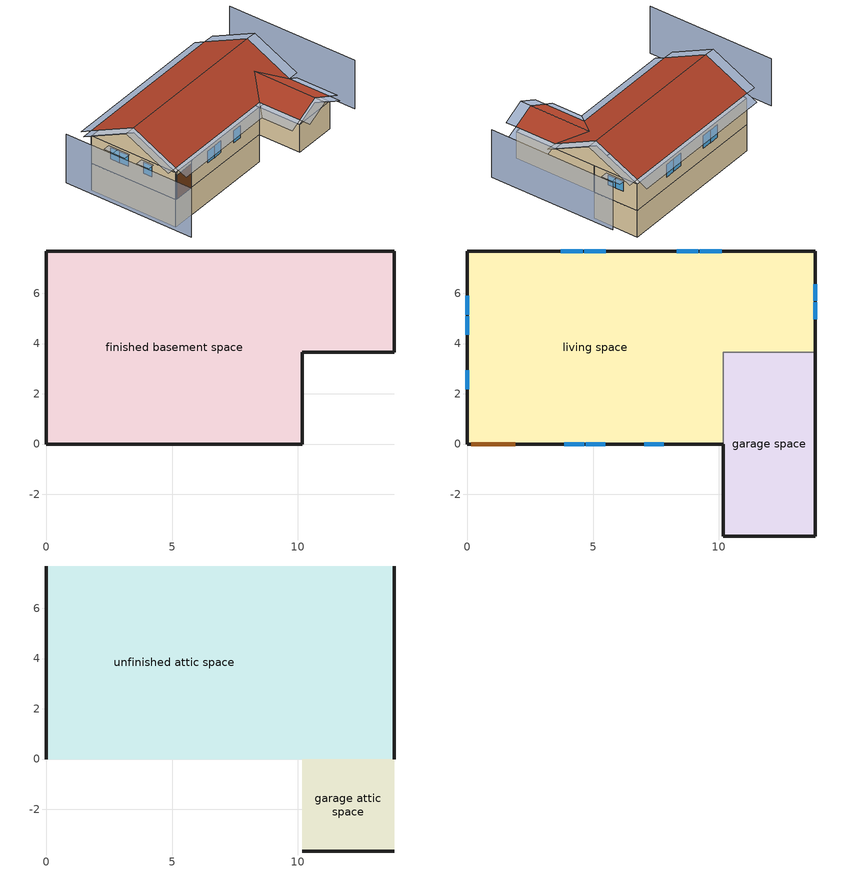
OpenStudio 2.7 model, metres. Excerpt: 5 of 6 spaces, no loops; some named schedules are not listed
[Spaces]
finished basement space
 floor foundation (FloorFndGrndFinB): 0,0 0,7.68 13.83,7.68 13.83,3.66 10.17,3.66 10.17,0 z-2.44
 wall foundation (WallFndGrndFinB): 0,7.68 0,0 10.17,0 10.17,3.66 13.83,3.66 13.83,7.68 0,7.68 z-2.44:0
garage space
 floor foundation (FloorFndGrndUnfinSlab): 10.17,-3.66 10.17,3.66 13.83,3.66 13.83,-3.66 z0
 wall outside (WallExtUninsUnfin): 10.17,0 10.17,-3.66 13.83,-3.66 13.83,3.66 z0:2.44
 wall to living space (WallIntFinInsUnfin Reversed): 13.83,3.66 10.17,3.66 10.17,0 z0:2.44
living space
 floor to finished basement space (FloorFinUninsFin): 0,0 0,7.68 13.83,7.68 13.83,3.66 10.17,3.66 10.17,0 z0
 wall outside (WallExtInsFin): 13.83,3.66 13.83,7.68 0,7.68 0,0 0.13,0 1.92,0 10.17,0 z0:2.44
 window (WindowConstruction): 3.86,0 4.64,0 / 4.7,0 5.48,0 / 7.03,0 7.81,0 z1.09:2.13; 10.12,7.68 9.25,7.68 / 9.19,7.68 8.32,7.68 / 5.51,7.68 4.64,7.68 / 4.58,7.68 3.71,7.68 z0.97:2.13; 0,5.9 0,5.15 / 0,5.09 0,4.34 / 0,2.94 0,2.19 z1.13:2.13; 13.83,4.98 13.83,5.64 / 13.83,5.7 13.83,6.37 z1.25:2.13
 door (Door): 0.15,0 1.89,0 z0:2.13
unfinished attic space
 floor to garage space (FloorUnfinUninsUnfin): 13.83,3.66 13.83,0 10.17,0 10.17,3.66 z2.44
 floor to living space (FloorFinInsUnfinAttic): 13.83,7.68 13.83,3.66 10.17,3.66 10.17,0 0,0 0,7.68 z2.44
 wall outside (WallExtUninsUnfin): 0,3.84,4.36 0,7.68,2.44 0,0,2.44; 13.83,3.84,4.36 13.83,0,2.44 13.83,7.68,2.44
 roof outside (RoofUnfinInsExt): 0,3.84,4.82 13.83,3.84,4.82 13.83,7.68,2.9 0,7.68,2.9; 0,3.84,4.82 0,0,2.9 10.17,0,2.9 12,1.83,3.81 13.83,0,2.9 13.83,3.84,4.82
garage attic space
 floor to garage space (FloorUnfinUninsUnfin): 10.17,-3.66 10.17,0 13.83,0 13.83,-3.66 z2.44
 wall outside (WallExtUninsUnfin): 10.17,-3.66,2.44 13.83,-3.66,2.44 12,-3.66,3.35
 roof outside (RoofUnfinInsExt): 10.17,0,2.9 10.17,-3.66,2.9 12,-3.66,3.81 12,1.83,3.81; 13.83,0,2.9 12,1.83,3.81 12,-3.66,3.81 13.83,-3.66,2.9
shading: -3.05,7.68 -3.05,-3.66 / 16.88,-3.66 16.88,7.68 z0:4.36; -0.91,3.84,4.82 -0.91,0,2.9 0,0,2.9 0,3.84,4.82; 0,-0.91,2.44 10.17,-0.91,2.44 10.17,0,2.9 0,0,2.9; 14.75,0,2.9 14.75,3.84,4.82 13.83,3.84,4.82 13.83,0,2.9; -0.91,7.68,2.9 -0.91,3.84,4.82 0,3.84,4.82 0,7.68,2.9; 14.75,3.84,4.82 14.75,7.68,2.9 13.83,7.68,2.9 13.83,3.84,4.82; 13.83,8.6,2.44 0,8.6,2.44 0,7.68,2.9 13.83,7.68,2.9; 14.75,-3.66,2.44 14.75,0,2.44 13.83,0,2.9 13.83,-3.66,2.9; 12,-4.57,3.81 13.83,-4.57,2.9 13.83,-3.66,2.9 12,-3.66,3.81; 9.26,0,2.44 9.26,-3.66,2.44 10.17,-3.66,2.9 10.17,0,2.9; 10.17,-4.57,2.9 12,-4.57,3.81 12,-3.66,3.81 10.17,-3.66,2.9; 0,4.19 0,5.24 -0.61,5.24 -0.61,4.19 z2.29; 4.79,0 3.7,0 3.7,-0.61 4.79,-0.61 z2.29; 5.64,0 4.55,0 4.55,-0.61 5.64,-0.61 z2.29; 4.49,7.68 5.66,7.68 5.66,8.29 4.49,8.29 z2.29; 0,5 0,6.06 -0.61,6.06 -0.61,5 z2.29; 7.97,0 6.88,0 6.88,-0.61 7.97,-0.61 z2.29; 9.1,7.68 10.27,7.68 10.27,8.29 9.1,8.29 z2.29; 3.56,7.68 4.73,7.68 4.73,8.29 3.56,8.29 z2.29; 8.17,7.68 9.34,7.68 9.34,8.29 8.17,8.29 z2.29; 0,2.03 0,3.09 -0.61,3.09 -0.61,2.03 z2.29; 13.83,5.79 13.83,4.82 14.44,4.82 14.44,5.79 z2.29; 13.83,6.52 13.83,5.55 14.44,5.55 14.44,6.52 z2.29
[Site]
Denver Intl Ap_CO_USA: Latitude {deg}=39.83; Longitude {deg}=-104.65; Time Zone {hr}=-7; Elevation {m}=1650; Terrain=Suburbs
[ClimateZones]
Climate Zone Institution Name 2=Building America; Climate Zone Document Year 2=0; Climate Zone Value 2=Cold
[Site:WaterMainsTemperature]
Calculation Method=Correlation; Annual Average Outdoor Air Temperature {C}=10.8753; Maximum Difference In Monthly Average Outdoor Air Temperatures {deltaC}=23.1524
[Site:GroundTemperature:Deep]
10.8753, 10.8753, 10.8753, 10.8753, 10.8753, 10.8753, 10.8753, 10.8753, 10.8753, 10.8753, 10.8753, 10.8753
[Building]
Building 1: North Axis {deg}=202.5; Standards Number of Stories=2; Standards Number of Above Ground Stories=1; Standards Building Type=singlefamilydetached; Standards Number of Living Units=1
[Material] Roughness=Rough
Name | Thickness {m} | Conductivity {W/m-K} | Density {kg/m3} | Specific Heat {J/kg-K} | Thermal Absorptance | Solar Absorptance | Visible Absorptance
FloorUAAdditionalCeilingIns | 0.12827 | 0.0411113 | 16.02 | 1046.75
FloorUATrussandIns | 0.0889 | 0.0436674 | 50.7834 | 1165.1
Drywall 0.5 in. | 0.0127 | 0.160291 | 801 | 837.4 | 0.9 | 0.5 | 0.1
Asphalt Shingles, Medium | 0.009525 | 0.162714 | 1121.4 | 1465.45 | 0.91 | 0.85 | 0.85
RoofSheathing | 0.01905 | 0.115458 | 512.64 | 1214.23
RoofUARoofIns | 0.18415 | 8.02397 | 37.0049 | 1207.88
FoundationIntVertIns | 0.00233153 | 0.029427 | 32.04 | 1214.23
FoundationExtVertIns | 0.051816 | 0.029427 | 32.04 | 1214.23
Concrete 8.0 in.; FootingMaterial | 0.2032 | 1.31141 | 2242.8 | 837.4 | 0.9
Concrete 4.0 in. | 0.1016 | 1.31141 | 2242.8 | 837.4 | 0.9
FloorFinStudAndAirFloor | 0.1397 | 0.557395 | 67.691 | 1210.98
Wood Floor | 0.015875 | 0.115458 | 544.68 | 1214.23
Floor Covering | 0.0127 | 0.0433444 | 54.468 | 1339.84 | 0.9 | 0.9
FloorFinStudAndAirFloor 1 | 0.1397 | 0.606274 | 67.691 | 1210.98
Vinyl, Light | 0.009525 | 0.089435 | 177.822 | 1046.75 | 0.9 | 0.3 | 0.3
WallSheathing | 0.0127 | 0.115458 | 512.64 | 1214.23
WallSplineLayerOuter | 0.0127 | 0.0451653 | 147.0636 | 1214.23
WallIns | 0.066675 | 0.0387697 | 107.0136 | 1214.23
WallIntSheathing | 0.011176 | 0.115458 | 512.64 | 1214.23
WallSplineLayerOuter 1 | 0.0127 | 0.0456522 | 147.0636 | 1214.23
WallIns 1 | 0.066675 | 0.0391876 | 107.0136 | 1214.23
WallStudAndCavity | 0.0889 | 0.393744 | 83.0341 | 1211.67
WallStudAndCavity 1 | 0.0889 | 0.397942 | 83.0341 | 1211.67
residential furniture material garage space | 0.1524 | 0.115458 | 640.8 | 1214.23 | 0.9 | 0.6 | 0.1
DoorMaterial | 0.04445 | 0.0612267 | 512.64 | 1214.23
[Construction]
FloorFinInsUnfinAttic: FloorUAAdditionalCeilingIns, FloorUATrussandIns, Drywall 0.5 in.
RoofUnfinInsExt: Asphalt Shingles, Medium, RoofSheathing, RoofUARoofIns
WallFndGrndFinB: Concrete 8.0 in.
FloorFndGrndFinB; FloorFndGrndUnfinSlab: Concrete 4.0 in.
FootingConstruction: FootingMaterial
FloorFinUninsFin: Drywall 0.5 in., FloorFinStudAndAirFloor, RoofSheathing, Wood Floor, Floor Covering
FloorUnfinUninsUnfin: FloorFinStudAndAirFloor 1, RoofSheathing
WallExtInsFin: Vinyl, Light, WallSheathing, WallSplineLayerOuter, WallIns, WallSplineLayerOuter, WallIntSheathing, Drywall 0.5 in.
WallIntFinInsUnfin Reversed: WallIntSheathing, WallSplineLayerOuter 1, WallIns 1, WallSplineLayerOuter 1, WallSheathing
WallExtUninsUnfin: Vinyl, Light, WallSheathing, WallStudAndCavity
WallIntFinUninsFin: WallStudAndCavity 1, Drywall 0.5 in.
residential furniture construction garage space; residential furniture construction living space; residential furniture construction finished basement space: residential furniture material garage space
WindowConstruction: WindowMaterial
Door: DoorMaterial
[WindowMaterial:Shade]
CoolingShade: Solar Transmittance=0.999; Solar Reflectance=0.00099; Visible Transmittance=0.999; Visible Reflectance=0.00099; Thermal Hemispherical Emissivity=1e-005; Thermal Transmittance=0.999; Thickness {m}=0.0001; Conductivity {W/m-K}=10000; Shade to Glass Distance {m}=0.001; Top Opening Multiplier=0; Bottom Opening Multiplier=0; Left-Side Opening Multiplier=0; Right-Side Opening Multiplier=0; Airflow Permeability=0
[WindowMaterial:SimpleGlazingSystem]
WindowMaterial: U-Factor {W/m2-K}=2.10086; Solar Heat Gain Coefficient=0.21
[ThermalZone] Use Ideal Air Loads=No
living zone: Thermostat=living zone temperature setpoint
garage zone; unfinished attic zone: 
finished basement zone: Thermostat=finished basement zone temperature setpoint
res ds_1 ret air zone: Volume {m3}=0
[Sizing:Zone] Zone Cooling Design Supply Air Temperature Input Method=SupplyAirTemperature; Zone Cooling Design Supply Air Temperature {C}=14; Zone Cooling Design Supply Air Temperature Difference {deltaC}=11.11; Zone Heating Design Supply Air Temperature Input Method=SupplyAirTemperature; Zone Heating Design Supply Air Temperature {C}=40; Zone Heating Design Supply Air Temperature Difference {deltaC}=11.11; Zone Cooling Design Supply Air Humidity Ratio {kg-H2O/kg-air}=0.0085; Zone Heating Design Supply Air Humidity Ratio {kg-H2O/kg-air}=0.008; Cooling Design Air Flow Method=DesignDay; Heating Design Air Flow Method=DesignDay; Account for Dedicated Outdoor Air System=No; Dedicated Outdoor Air System Control Strategy=NeutralSupplyAir; Dedicated Outdoor Air Low Setpoint Temperature for Design {C}=autosize; Dedicated Outdoor Air High Setpoint Temperature for Design {C}=autosize
garage zone; unfinished attic zone; res ds_1 ret air zone
[Space]
Name | Space Type | Thermal Zone | Building Unit
garage space | Space Type 1 | garage zone
living space | Space Type 2 | living zone | unit 1
unfinished attic space; garage attic space | Space Type 3 | unfinished attic zone
finished basement space | Space Type 4 | finished basement zone | unit 1
res ds_1 ret air space |  | res ds_1 ret air zone
[SpaceType]
Name | Standards Space Type
Space Type 1 | garage
Space Type 2 | living
Space Type 3 | unfinished attic
Space Type 4 | finished basement
[BuildingUnit]
unit 1: Building Unit Type=Residential
[People:Definition] Number of People Calculation Method=People; Number of People {people}=1.32; Fraction Radiant=0.319734; Sensible Heat Fraction=0.573; Carbon Dioxide Generation Rate {m3/s-W}=0; Enable ASHRAE 55 Comfort Warnings=No; Mean Radiant Temperature Calculation Type=ZoneAveraged
residential occupants|living space; residential occupants|finished basement space
[People] Number of People Schedule=residential occupants schedule; Activity Level Schedule=Schedule Ruleset 1; Multiplier=1
Name | People Definition | Space or SpaceType
residential occupants|living space | residential occupants|living space | living space
residential occupants|finished basement space | residential occupants|finished basement space | finished basement space
[Foundation:Kiva] Wall Height Above Grade {m}=0.2032; Wall Depth Below Slab {m}=0.2032
Name | Interior Vertical Insulation Material | Interior Vertical Insulation Depth {m} | Exterior Vertical Insulation Material | Exterior Vertical Insulation Depth {m} | Footing Wall Construction
Foundation Kiva 1 | FoundationIntVertIns | 2.4384 | FoundationExtVertIns | 2.4384
Foundation Kiva 2 |  |  |  |  | FootingConstruction
[Foundation:Kiva:Settings]
Soil Conductivity {W/m-K}=1.731; Soil Density {kg/m3}=1842.3; Soil Specific Heat {J/kg-K}=418.7; Ground Solar Absorptivity=0.9; Ground Thermal Absorptivity=0.9; Ground Surface Roughness {m}=0.03; Far-Field Width {m}=40; Deep-Ground Boundary Condition=ZeroFlux; Deep-Ground Depth {m}=40; Minimum Cell Dimension {m}=0.02; Maximum Cell Growth Coefficient=1.5; Simulation Timestep=Hourly
[SurfaceProperty:ExposedFoundationPerimeter] Exposed Perimeter Calculation Method=TotalExposedPerimeter
Name | Total Exposed Perimeter {m}
Surface 20 | 35.7156
Surface 1 | 14.6304
[InternalMass:Definition] Design Level Calculation Method=SurfaceArea
Name | Construction | Surface Area {m2}
living space Partition; finished basement space Partition | WallIntFinUninsFin | 92.903
residential furniture mass garage space | residential furniture construction garage space | 2.67561
residential furniture mass living space | residential furniture construction living space | 37.1612
residential furniture mass finished basement space | residential furniture construction finished basement space | 37.1612
[InternalMass] Multiplier=1
Name | Internal Mass Definition | Space or SpaceType
living space Partition | living space Partition | living space
finished basement space Partition | finished basement space Partition | finished basement space
residential furniture mass garage space | residential furniture mass garage space | garage space
residential furniture mass living space | residential furniture mass living space | living space
residential furniture mass finished basement space | residential furniture mass finished basement space | finished basement space
[ShadingControl]
WindowShadingControl: Shading Type=InteriorShade; Shading Device Material=CoolingShade; Shading Control Type=OnIfScheduleAllows; Schedule=Window shading schedule; Shading Control Is Scheduled=Yes
[AvailabilityManager:DifferentialThermostat]
res solar hot water useful energy: Temperature Difference On Limit {deltaC}=0; Temperature Difference Off Limit {deltaC}=0
[ThermostatSetpoint:DualSetpoint] Heating Setpoint Temperature Schedule=residential heating setpoint; Cooling Setpoint Temperature Schedule=residential cooling setpoint
living zone temperature setpoint; finished basement zone temperature setpoint
[ElectricEquipment:Definition] Design Level Calculation Method=EquipmentLevel
Name | Design Level {W} | Fraction Latent | Fraction Radiant | Fraction Lost
residential refrigerator | 65.0889 | 0 | 0 | 0
residential range electric | 35.9069 | 0.3 | 0.24 | 0.3
residential misc plug loads|living space; residential misc plug loads|finished basement space | 201.481 | 0.021 | 0.558 | 0.049
res infil_1 house fan; res infil_1 range fan; res infil_1 bath fan | 0 | 0 | 0 | 1
[ElectricEquipment]
Name | Electric Equipment Definition | Space or SpaceType | Schedule
residential refrigerator | residential refrigerator | living space | residential refrigerator schedule
residential range electric | residential range electric | living space | residential range gas|false schedule
residential misc plug loads|living space | residential misc plug loads|living space | living space | residential misc plug loads schedule
residential misc plug loads|finished basement space | residential misc plug loads|finished basement space | finished basement space | residential misc plug loads schedule
res infil_1 house fan | res infil_1 house fan | living space | Always On Discrete
res infil_1 range fan | res infil_1 range fan | living space | Always On Discrete
res infil_1 bath fan | res infil_1 bath fan | living space | Always On Discrete
[OtherEquipment:Definition]
residential range gas: Design Level Calculation Method=EquipmentLevel; Design Level {W}=375.952; Fraction Latent=0.2; Fraction Radiant=0.18; Fraction Lost=0.5
[OtherEquipment]
residential range gas: Other Equipment Definition=residential range gas; Space or SpaceType=living space; Schedule=residential range gas|false schedule; Fuel Type=NaturalGas
[Lights:Definition] Design Level Calculation Method=LightingLevel; Fraction Radiant=0.6; Fraction Visible=0.2; Return Air Fraction=0
Name | Lighting Level {W}
residential lighting living space; residential lighting finished basement space | 213.581
residential lighting garage space | 9.35059
[Lights] Schedule=residential lighting schedule; Fraction Replaceable=1
Name | Lights Definition | Space or SpaceType
residential lighting living space | residential lighting living space | living space
residential lighting finished basement space | residential lighting finished basement space | finished basement space
residential lighting garage space | residential lighting garage space | garage space
[Exterior:Lights:Definition]
residential lighting exterior: Design Level {W}=87.3605
[Exterior:Lights]
residential lighting exterior: Exterior Lights Definition=residential lighting exterior; Schedule=residential lighting schedule
[SpaceInfiltration:EffectiveLeakageArea] Schedule=Always On Discrete
Name | Space or SpaceType | Effective Air Leakage Area {cm2} | Stack Coefficient | Wind Coefficient
res infil|garage space | garage space | 90.5149 | 0.000129067 | 4.38083e-05
res infil|unfinished attic space | unfinished attic space | 3984.65 | 0.000165275 | 2.41354e-05
res infil|garage attic space | garage attic space | 3984.65 | 0.000165275 | 2.41354e-05
[EnergyManagementSystem:Sensor]
Name | Output Variable or Output Meter | Output Variable or Output Meter Index Key
res_nv_pb_s | Site Outdoor Air Barometric Pressure
res_af_vw_s | Site Wind Speed
res_nv_wt_s | Site Outdoor Air Humidity Ratio
res_nv_1_nva_s | Schedule Value | res nv_1 avail schedule
res_nv_1_sp_s | Schedule Value | res nv_1 temp schedule
res_infil_1_range_sch_s | Schedule Value | res mv_1 range exhaust schedule
res_infil_1_bath_sch_s | Schedule Value | res mv_1 bath exhaust schedule
res_infil_1_wh_sch_s | Schedule Value | Always On Discrete
[SpaceInfiltration:DesignFlowRate] Space or SpaceType=living space; Schedule=Always On Discrete; Design Flow Rate Calculation Method=Flow/Space; Design Flow Rate {m3/s}=0
res nv_1 flow; res infil_1 flow
[EnergyManagementSystem:Actuator]
Name | Actuated Component | Actuated Component Type | Actuated Component Control Type
res_nv_1_flow_act | res nv_1 flow | Zone Infiltration | Air Exchange Flow Rate
res_infil_1_house_fan_act | res infil_1 house fan | ElectricEquipment | Electric Power Level
res_infil_1_range_fan_act | res infil_1 range fan | ElectricEquipment | Electric Power Level
res_infil_1_bath_fan_act | res infil_1 bath fan | ElectricEquipment | Electric Power Level
res_infil_1_flow_act | res infil_1 flow | Zone Infiltration | Air Exchange Flow Rate
[EnergyManagementSystem:Program]
res_nv_1_program: Set Tdiff = res_af_1_tin_s-res_af_1_tt_s; Set dT = (@Abs Tdiff); Set pt = (@RhFnTdbWPb res_af_1_tt_s res_nv_wt_s res_nv_pb_s); Set NVA = 3930.76561894471; Set Cs = 8.963020389461627e-05; Set Cw = 6.158219665777789e-05; Set MNV = 1.2585265151999987; Set MHR = 0.0115; Set MRH = 0.7; Set temp1 = (res_nv_1_nva_s*NVA); Set SGNV = temp1*((((Cs*dT)+(Cw*(res_af_vw_s^2)))^0.5)/1000); If (res_nv_wt_s<MHR) && (pt<MRH) && (res_af_1_tin_s>res_nv_1_sp_s); Set temp2 = (res_af_1_tin_s-res_nv_1_sp_s); Set NVadj1 = temp2/(res_af_1_tin_s-res_af_1_tt_s); Set NVadj2 = (@Min NVadj1 1); Set NVadj3 = (@Max NVadj2 0); Set NVadj = SGNV*NVadj3; Set res_nv_1_flow_act = (@Min NVadj MNV); Else; Set res_nv_1_flow_act = 0; EndIf
res_ds_1_program: Set res_ds_1_lk_sup_fan_equiv = 0; Set res_ds_1_lk_ret_fan_equiv = 0
res_infil_1_program: Set p_m = 0.14; Set p_s = 0.22; Set s_m = 270; Set s_s = 370; Set z_m = 9.99744; Set z_s = 2.4384; Set f_t = (((s_m/z_m)^p_m)*((z_s/s_s)^p_s)); Set Tdiff = res_af_1_tin_s-res_af_1_tt_s; Set dT = @Abs Tdiff; Set c = 0.0348; Set Cs = 0.0471; Set Cw = 0.1406; Set n = 0.67; Set sft = (f_t*0.5); Set temp1 = ((c*Cw)*((sft*res_af_vw_s)^(2*n)))^2; Set Qn = (((c*Cs*(dT^n))^2)+temp1)^0.5; Set Tdiff = res_af_1_tin_s-res_af_1_tt_s; Set dT = @Abs Tdiff; Set QWHV = res_infil_1_wh_sch_s*0.0236; Set Qrange = res_infil_1_range_sch_s*0.0472; Set Qdryer = 0.0; Set Qbath = res_infil_1_bath_sch_s*0.0472; Set QhpwhOut = 0; Set QhpwhIn = 0; Set QductsOut = res_ds_1_lk_ret_fan_equiv; Set QductsIn = res_ds_1_lk_sup_fan_equiv; Set Qout = QWHV+Qrange+Qbath+Qdryer+QhpwhOut+QductsOut; Set Qin = QhpwhIn+QductsIn; Set Qu = (@Abs (Qout-Qin)); Set Qb = (@Min Qout Qin); Set faneff_wh = 0.9438948864000002; Set res_infil_1_house_fan_act = (QWHV*300)/faneff_wh; Set faneff_sp = 0.4719474432000001; Set res_infil_1_range_fan_act = (Qrange*300)/faneff_sp; Set res_infil_1_bath_fan_act = (Qbath*300)/faneff_sp; Set Q_acctd_for_elsewhere = QhpwhOut+QhpwhIn+QductsOut+QductsIn; Set res_infil_1_flow_act = (((Qu^2)+(Qn^2))^0.5)-Q_acctd_for_elsewhere; Set res_infil_1_flow_act = (@Max res_infil_1_flow_act 0)
[EnergyManagementSystem:ProgramCallingManager]
res af_1 program calling manager: BeginTimestepBeforePredictor; res_infil_1_program; res_nv_1_program
res ds_1 program calling manager: EndOfSystemTimestepAfterHVACReporting; res_ds_1_program
[Schedule:Ruleset]
Name | Default Day Schedule
residential occupants schedule | Schedule Day 1
Schedule Ruleset 1 | Schedule Day 2
Window shading schedule | Schedule Day 3
residential heating setpoint | Schedule Day 5
residential cooling setpoint | Schedule Day 6
residential refrigerator schedule | Schedule Day 8
residential range gas|false schedule | Schedule Day 9
residential lighting schedule | Schedule Day 10
residential misc plug loads schedule | Schedule Day 11
res nv_1 temp schedule | Schedule Day 12
res nv_1 avail schedule | Schedule Day 13
res mv_1 range exhaust schedule | Schedule Day 14
res mv_1 bath exhaust schedule | Schedule Day 15
[Schedule:Day]
Schedule Day 1; Schedule Day 3; Window shading schedule allday1; Window shading schedule allday2; Window shading schedule allday3; Window shading schedule allday4; Window shading schedule allday11; Window shading schedule allday12; Schedule Day 5; Schedule Day 6; Schedule Day 8; Schedule Day 9; Schedule Day 10; Schedule Day 11; Schedule Day 12; Schedule Day 13; Schedule Day 14: 24, 0, 0
residential occupants schedule allday1; residential occupants schedule allday2; residential occupants schedule allday3; residential occupants schedule allday4; residential occupants schedule allday5; residential occupants schedule allday6; residential occupants schedule allday7; residential occupants schedule allday8; residential occupants schedule allday9; residential occupants schedule allday10; residential occupants schedule allday11; residential occupants schedule allday12: 7, 0, 1, 8, 0, 0.88, 9, 0, 0.41, 16, 0, 0.24, 17, 0, 0.29, 18, 0, 0.55, 21, 0, 0.9, 24, 0, 1
Schedule Day 2: 24, 0, 112.539
Window shading schedule allday5; Window shading schedule allday6; Window shading schedule allday7; Window shading schedule allday8; Window shading schedule allday9; Window shading schedule allday10: 24, 0, 1
residential heating setpoint allday1; residential heating setpoint allday2; residential heating setpoint allday3; residential heating setpoint allday4; residential heating setpoint allday5; residential heating setpoint allday6; residential heating setpoint allday7; residential heating setpoint allday8; residential heating setpoint allday9; residential heating setpoint allday10; residential heating setpoint allday11; residential heating setpoint allday12: 24, 0, 21.6667
residential cooling setpoint allday1; residential cooling setpoint allday2; residential cooling setpoint allday3; residential cooling setpoint allday4; residential cooling setpoint allday5; residential cooling setpoint allday6; residential cooling setpoint allday7; residential cooling setpoint allday8; residential cooling setpoint allday9; residential cooling setpoint allday10; residential cooling setpoint allday11; residential cooling setpoint allday12: 24, 0, 24.4444
residential refrigerator schedule allday1; residential refrigerator schedule allday12: 1, 0, 0.610949, 2, 0, 0.595675, 3, 0, 0.580401, 4, 0, 0.565128, 6, 0, 0.549854, 7, 0, 0.580401, 8, 0, 0.610949, 10, 0, 0.626223, 12, 0, 0.610949, 15, 0, 0.641496, 16, 0, 0.626223, 17, 0, 0.672044, 18, 0, 0.733139, 19, 0, 0.763686, 20, 0, 0.733139, 21, 0, 0.717865, 22, 0, 0.702591, 23, 0, 0.672044, 24, 0, 0.626223
residential refrigerator schedule allday2: 1, 0, 0.609489, 2, 0, 0.594252, 3, 0, 0.579015, 4, 0, 0.563777, 6, 0, 0.54854, 7, 0, 0.579015, 8, 0, 0.609489, 10, 0, 0.624726, 12, 0, 0.609489, 15, 0, 0.639964, 16, 0, 0.624726, 17, 0, 0.670438, 18, 0, 0.731387, 19, 0, 0.761861, 20, 0, 0.731387, 21, 0, 0.71615, 22, 0, 0.700912, 23, 0, 0.670438, 24, 0, 0.624726
residential refrigerator schedule allday3; residential refrigerator schedule allday4; residential refrigerator schedule allday5: 1, 0, 0.791241, 2, 0, 0.77146, 3, 0, 0.751679, 4, 0, 0.731898, 6, 0, 0.712117, 7, 0, 0.751679, 8, 0, 0.791241, 10, 0, 0.811022, 12, 0, 0.791241, 15, 0, 0.830803, 16, 0, 0.811022, 17, 0, 0.870365, 18, 0, 0.949489, 19, 0, 0.989051, 20, 0, 0.949489, 21, 0, 0.929708, 22, 0, 0.909927, 23, 0, 0.870365, 24, 0, 0.811022
residential refrigerator schedule allday6; residential refrigerator schedule allday7; residential refrigerator schedule allday8; residential refrigerator schedule allday9: 1, 0, 0.8, 2, 0, 0.78, 3, 0, 0.76, 4, 0, 0.74, 6, 0, 0.72, 7, 0, 0.76, 8, 0, 0.8, 10, 0, 0.82, 12, 0, 0.8, 15, 0, 0.84, 16, 0, 0.82, 17, 0, 0.88, 18, 0, 0.96, 19, 0, 1, 20, 0, 0.96, 21, 0, 0.94, 22, 0, 0.92, 23, 0, 0.88, 24, 0, 0.82
residential refrigerator schedule allday10: 1, 0, 0.679562, 2, 0, 0.662573, 3, 0, 0.645584, 4, 0, 0.628595, 6, 0, 0.611606, 7, 0, 0.645584, 8, 0, 0.679562, 10, 0, 0.696551, 12, 0, 0.679562, 15, 0, 0.71354, 16, 0, 0.696551, 17, 0, 0.747518, 18, 0, 0.815474, 19, 0, 0.849453, 20, 0, 0.815474, 21, 0, 0.798485, 22, 0, 0.781496, 23, 0, 0.747518, 24, 0, 0.696551
residential refrigerator schedule allday11: 1, 0, 0.675182, 2, 0, 0.658303, 3, 0, 0.641423, 4, 0, 0.624544, 6, 0, 0.607664, 7, 0, 0.641423, 8, 0, 0.675182, 10, 0, 0.692062, 12, 0, 0.675182, 15, 0, 0.708942, 16, 0, 0.692062, 17, 0, 0.742701, 18, 0, 0.810219, 19, 0, 0.843978, 20, 0, 0.810219, 21, 0, 0.793339, 22, 0, 0.77646, 23, 0, 0.742701, 24, 0, 0.692062
residential range gas|false schedule allday1; residential range gas|false schedule allday2; residential range gas|false schedule allday12: 2, 0, 0.0466667, 4, 0, 0.0266667, 5, 0, 0.0466667, 6, 0, 0.0733333, 7, 0, 0.166667, 8, 0, 0.28, 9, 0, 0.306667, 10, 0, 0.32, 11, 0, 0.28, 12, 0, 0.333333, 13, 0, 0.38, 14, 0, 0.306667, 15, 0, 0.38, 16, 0, 0.293333, 17, 0, 0.613333, 18, 0, 1, 19, 0, 0.78, 20, 0, 0.4, 21, 0, 0.233333, 22, 0, 0.166667, 23, 0, 0.106667, 24, 0, 0.0733333
residential range gas|false schedule allday3; residential range gas|false schedule allday5: 2, 0, 0.0421574, 4, 0, 0.0240899, 5, 0, 0.0421574, 6, 0, 0.0662473, 7, 0, 0.150562, 8, 0, 0.252944, 9, 0, 0.277034, 10, 0, 0.289079, 11, 0, 0.252944, 12, 0, 0.301124, 13, 0, 0.343282, 14, 0, 0.277034, 15, 0, 0.343282, 16, 0, 0.264989, 17, 0, 0.554069, 18, 0, 0.903373, 19, 0, 0.704631, 20, 0, 0.361349, 21, 0, 0.210787, 22, 0, 0.150562, 23, 0, 0.0963598, 24, 0, 0.0662473
residential range gas|false schedule allday4: 2, 0, 0.0419872, 4, 0, 0.0239927, 5, 0, 0.0419872, 6, 0, 0.0659799, 7, 0, 0.149954, 8, 0, 0.251923, 9, 0, 0.275916, 10, 0, 0.287912, 11, 0, 0.251923, 12, 0, 0.299909, 13, 0, 0.341896, 14, 0, 0.275916, 15, 0, 0.341896, 16, 0, 0.26392, 17, 0, 0.551832, 18, 0, 0.899727, 19, 0, 0.701787, 20, 0, 0.359891, 21, 0, 0.209936, 22, 0, 0.149954, 23, 0, 0.0959708, 24, 0, 0.0659799
residential range gas|false schedule allday6; residential range gas|false schedule allday9: 2, 0, 0.0378608, 4, 0, 0.0216348, 5, 0, 0.0378608, 6, 0, 0.0594956, 7, 0, 0.135217, 8, 0, 0.227165, 9, 0, 0.2488, 10, 0, 0.259617, 11, 0, 0.227165, 12, 0, 0.270435, 13, 0, 0.308295, 14, 0, 0.2488, 15, 0, 0.308295, 16, 0, 0.237982, 17, 0, 0.4976, 18, 0, 0.811304, 19, 0, 0.632817, 20, 0, 0.324521, 21, 0, 0.189304, 22, 0, 0.135217, 23, 0, 0.086539, 24, 0, 0.0594956
residential range gas|false schedule allday7; residential range gas|false schedule allday8: 2, 0, 0.0381161, 4, 0, 0.0217806, 5, 0, 0.0381161, 6, 0, 0.0598967, 7, 0, 0.136129, 8, 0, 0.228696, 9, 0, 0.250477, 10, 0, 0.261367, 11, 0, 0.228696, 12, 0, 0.272258, 13, 0, 0.310374, 14, 0, 0.250477, 15, 0, 0.310374, 16, 0, 0.239587, 17, 0, 0.500954, 18, 0, 0.816773, 19, 0, 0.637083, 20, 0, 0.326709, 21, 0, 0.19058, 22, 0, 0.136129, 23, 0, 0.0871225, 24, 0, 0.0598967
residential range gas|false schedule allday10; residential range gas|false schedule allday11: 2, 0, 0.0461562, 4, 0, 0.026375, 5, 0, 0.0461562, 6, 0, 0.0725311, 7, 0, 0.164844, 8, 0, 0.276937, 9, 0, 0.303312, 10, 0, 0.3165, 11, 0, 0.276937, 12, 0, 0.329687, 13, 0, 0.375843, 14, 0, 0.303312, 15, 0, 0.375843, 16, 0, 0.290125, 17, 0, 0.606624, 18, 0, 0.989061, 19, 0, 0.771468, 20, 0, 0.395624, 21, 0, 0.230781, 22, 0, 0.164844, 23, 0, 0.1055, 24, 0, 0.0725311
residential lighting schedule allday1: 1, 0, 0.123751, 2, 0, 0.0742506, 4, 0, 0.0495004, 5, 0, 0.0550333, 6, 0, 0.151005, 7, 0, 0.354518, 8, 0, 0.448634, 9, 0, 0.476771, 10, 0, 0.490088, 11, 0, 0.476763, 12, 0, 0.458301, 13, 0, 0.444976, 14, 0, 0.441055, 15, 0, 0.447927, 16, 0, 0.48986, 17, 0, 0.601585, 18, 0, 0.797807, 19, 0, 0.978646, 20, 0, 0.990805, 21, 0, 0.822578, 22, 0, 0.620621, 23, 0, 0.536431, 24, 0, 0.249225
residential lighting schedule allday2: 1, 0, 0.123751, 2, 0, 0.0742506, 4, 0, 0.0495004, 5, 0, 0.0547503, 6, 0, 0.149594, 7, 0, 0.351204, 8, 0, 0.44444, 9, 0, 0.470027, 10, 0, 0.480931, 11, 0, 0.467731, 12, 0, 0.449442, 13, 0, 0.436241, 14, 0, 0.432357, 15, 0, 0.435458, 16, 0, 0.457541, 17, 0, 0.526174, 18, 0, 0.674382, 19, 0, 0.867815, 20, 0, 0.979613, 21, 0, 0.912905, 22, 0, 0.727145, 23, 0, 0.638088, 24, 0, 0.249225
residential lighting schedule allday3: 1, 0, 0.123751, 2, 0, 0.0742506, 4, 0, 0.0495004, 5, 0, 0.0539769, 6, 0, 0.145737, 7, 0, 0.342151, 8, 0, 0.432984, 9, 0, 0.451822, 10, 0, 0.456356, 11, 0, 0.443495, 12, 0, 0.425678, 13, 0, 0.412817, 14, 0, 0.409033, 15, 0, 0.410444, 16, 0, 0.422423, 17, 0, 0.463778, 18, 0, 0.567207, 19, 0, 0.736351, 20, 0, 0.89541, 21, 0, 0.928337, 22, 0, 0.807462, 23, 0, 0.499769, 24, 0, 0.249225
residential lighting schedule allday4: 1, 0, 0.123751, 2, 0, 0.0742506, 4, 0, 0.0495004, 5, 0, 0.0529206, 6, 0, 0.14047, 7, 0, 0.329784, 8, 0, 0.417334, 9, 0, 0.427474, 10, 0, 0.423826, 11, 0, 0.411431, 12, 0, 0.394257, 13, 0, 0.381861, 14, 0, 0.378214, 15, 0, 0.377995, 16, 0, 0.379305, 17, 0, 0.386076, 18, 0, 0.412203, 19, 0, 0.483741, 20, 0, 0.618803, 21, 0, 0.782651, 22, 0, 0.880006, 23, 0, 0.59731, 24, 0, 0.249225
residential lighting schedule allday5: 1, 0, 0.123751, 2, 0, 0.0742506, 4, 0, 0.0495004, 5, 0, 0.0518642, 6, 0, 0.135202, 7, 0, 0.317417, 8, 0, 0.401684, 9, 0, 0.403727, 10, 0, 0.392499, 11, 0, 0.380568, 12, 0, 0.364039, 13, 0, 0.352108, 14, 0, 0.348597, 15, 0, 0.348344, 16, 0, 0.349185, 17, 0, 0.353494, 18, 0, 0.37052, 19, 0, 0.419884, 20, 0, 0.522801, 21, 0, 0.670504, 22, 0, 0.799058, 23, 0, 0.582332, 24, 0, 0.249225
residential lighting schedule allday6: 1, 0, 0.123751, 2, 0, 0.0742506, 4, 0, 0.0495004, 5, 0, 0.0510908, 6, 0, 0.131346, 7, 0, 0.308364, 8, 0, 0.390227, 9, 0, 0.386724, 10, 0, 0.370329, 11, 0, 0.358738, 12, 0, 0.34268, 13, 0, 0.33109, 14, 0, 0.327679, 15, 0, 0.327431, 16, 0, 0.328169, 17, 0, 0.3317, 18, 0, 0.345176, 19, 0, 0.384002, 20, 0, 0.467137, 21, 0, 0.595227, 22, 0, 0.726082, 23, 0, 0.557461, 24, 0, 0.249225
residential lighting schedule allday7: 1, 0, 0.123751, 2, 0, 0.0742506, 4, 0, 0.0495004, 5, 0, 0.0508078, 6, 0, 0.129935, 7, 0, 0.30505, 8, 0, 0.386033, 9, 0, 0.380581, 10, 0, 0.362375, 11, 0, 0.350909, 12, 0, 0.335023, 13, 0, 0.323557, 14, 0, 0.320183, 15, 0, 0.319942, 16, 0, 0.320696, 17, 0, 0.324296, 18, 0, 0.337983, 19, 0, 0.377272, 20, 0, 0.461059, 21, 0, 0.589559, 22, 0, 0.71999, 23, 0, 0.553959, 24, 0, 0.249225
residential lighting schedule allday8: 1, 0, 0.123751, 2, 0, 0.0742506, 4, 0, 0.0495004, 5, 0, 0.0510908, 6, 0, 0.131346, 7, 0, 0.308364, 8, 0, 0.390227, 9, 0, 0.386724, 10, 0, 0.370329, 11, 0, 0.358738, 12, 0, 0.34268, 13, 0, 0.33109, 14, 0, 0.327679, 15, 0, 0.327463, 16, 0, 0.328508, 17, 0, 0.333671, 18, 0, 0.353343, 19, 0, 0.408235, 20, 0, 0.517996, 21, 0, 0.667796, 22, 0, 0.788015, 23, 0, 0.571055, 24, 0, 0.249225
residential lighting schedule allday9: 1, 0, 0.123751, 2, 0, 0.0742506, 4, 0, 0.0495004, 5, 0, 0.0518642, 6, 0, 0.135202, 7, 0, 0.317417, 8, 0, 0.401684, 9, 0, 0.403727, 10, 0, 0.392499, 11, 0, 0.380568, 12, 0, 0.364039, 13, 0, 0.352108, 14, 0, 0.348597, 15, 0, 0.34858, 16, 0, 0.351275, 17, 0, 0.363405, 18, 0, 0.404274, 19, 0, 0.501103, 20, 0, 0.656115, 21, 0, 0.806081, 22, 0, 0.850995, 23, 0, 0.561051, 24, 0, 0.249225
residential lighting schedule allday10: 1, 0, 0.123751, 2, 0, 0.0742506, 4, 0, 0.0495004, 5, 0, 0.0529206, 6, 0, 0.14047, 7, 0, 0.329784, 8, 0, 0.417334, 9, 0, 0.427474, 10, 0, 0.423826, 11, 0, 0.411431, 12, 0, 0.394257, 13, 0, 0.381861, 14, 0, 0.378214, 15, 0, 0.378919, 16, 0, 0.386741, 17, 0, 0.41682, 18, 0, 0.500557, 19, 0, 0.655466, 20, 0, 0.829225, 21, 0, 0.905334, 22, 0, 0.820928, 23, 0, 0.509707, 24, 0, 0.249225
residential lighting schedule allday11: 1, 0, 0.123751, 2, 0, 0.0742506, 4, 0, 0.0495004, 5, 0, 0.0539769, 6, 0, 0.145737, 7, 0, 0.342151, 8, 0, 0.432984, 9, 0, 0.451822, 10, 0, 0.456356, 11, 0, 0.443495, 12, 0, 0.425678, 13, 0, 0.412817, 14, 0, 0.409033, 15, 0, 0.421324, 16, 0, 0.481818, 17, 0, 0.61218, 18, 0, 0.804217, 19, 0, 0.945912, 20, 0, 0.918658, 21, 0, 0.747013, 22, 0, 0.56552, 23, 0, 0.493046, 24, 0, 0.249225
residential lighting schedule allday12: 1, 0, 0.123751, 2, 0, 0.0742506, 4, 0, 0.0495004, 5, 0, 0.0547503, 6, 0, 0.149594, 7, 0, 0.351204, 8, 0, 0.44444, 9, 0, 0.470027, 10, 0, 0.480931, 11, 0, 0.467731, 12, 0, 0.449442, 13, 0, 0.436241, 14, 0, 0.432357, 15, 0, 0.445561, 16, 0, 0.513103, 17, 0, 0.660674, 18, 0, 0.869445, 19, 0, 1, 20, 0, 0.932675, 21, 0, 0.731582, 22, 0, 0.553643, 23, 0, 0.488328, 24, 0, 0.249225
residential misc plug loads schedule allday1; residential misc plug loads schedule allday12: 1, 0, 0.655649, 2, 0, 0.618183, 3, 0, 0.599451, 4, 0, 0.580718, 5, 0, 0.599451, 6, 0, 0.618183, 7, 0, 0.693115, 8, 0, 0.786779, 11, 0, 0.805512, 12, 0, 0.824245, 14, 0, 0.842977, 15, 0, 0.824245, 16, 0, 0.86171, 17, 0, 0.899176, 18, 0, 0.974107, 19, 0, 0.99284, 20, 0, 0.936642, 21, 0, 0.880443, 22, 0, 0.842977, 23, 0, 0.749313, 24, 0, 0.674382
residential misc plug loads schedule allday2: 1, 0, 0.660377, 2, 0, 0.622642, 3, 0, 0.603774, 4, 0, 0.584906, 5, 0, 0.603774, 6, 0, 0.622642, 7, 0, 0.698113, 8, 0, 0.792453, 11, 0, 0.811321, 12, 0, 0.830189, 14, 0, 0.849057, 15, 0, 0.830189, 16, 0, 0.867925, 17, 0, 0.90566, 18, 0, 0.981132, 19, 0, 1, 20, 0, 0.943396, 21, 0, 0.886792, 22, 0, 0.849057, 23, 0, 0.754717, 24, 0, 0.679245
residential misc plug loads schedule allday3; residential misc plug loads schedule allday5: 1, 0, 0.521682, 2, 0, 0.491872, 3, 0, 0.476967, 4, 0, 0.462062, 5, 0, 0.476967, 6, 0, 0.491872, 7, 0, 0.551493, 8, 0, 0.626019, 11, 0, 0.640924, 12, 0, 0.655829, 14, 0, 0.670734, 15, 0, 0.655829, 16, 0, 0.68564, 17, 0, 0.71545, 18, 0, 0.775071, 19, 0, 0.789976, 20, 0, 0.745261, 21, 0, 0.700545, 22, 0, 0.670734, 23, 0, 0.596208, 24, 0, 0.536588
residential misc plug loads schedule allday4: 1, 0, 0.519581, 2, 0, 0.489891, 3, 0, 0.475045, 4, 0, 0.4602, 5, 0, 0.475045, 6, 0, 0.489891, 7, 0, 0.549271, 8, 0, 0.623497, 11, 0, 0.638342, 12, 0, 0.653187, 14, 0, 0.668033, 15, 0, 0.653187, 16, 0, 0.682878, 17, 0, 0.712568, 18, 0, 0.771949, 19, 0, 0.786794, 20, 0, 0.742258, 21, 0, 0.697723, 22, 0, 0.668033, 23, 0, 0.593807, 24, 0, 0.534426
residential misc plug loads schedule allday6; residential misc plug loads schedule allday9: 1, 0, 0.434473, 2, 0, 0.409646, 3, 0, 0.397232, 4, 0, 0.384819, 5, 0, 0.397232, 6, 0, 0.409646, 7, 0, 0.4593, 8, 0, 0.521367, 11, 0, 0.533781, 12, 0, 0.546194, 14, 0, 0.558608, 15, 0, 0.546194, 16, 0, 0.571021, 17, 0, 0.595848, 18, 0, 0.645502, 19, 0, 0.657916, 20, 0, 0.620675, 21, 0, 0.583435, 22, 0, 0.558608, 23, 0, 0.49654, 24, 0, 0.446886
residential misc plug loads schedule allday7; residential misc plug loads schedule allday8: 1, 0, 0.43132, 2, 0, 0.406674, 3, 0, 0.39435, 4, 0, 0.382027, 5, 0, 0.39435, 6, 0, 0.406674, 7, 0, 0.455967, 8, 0, 0.517585, 11, 0, 0.529908, 12, 0, 0.542231, 14, 0, 0.554555, 15, 0, 0.542231, 16, 0, 0.566878, 17, 0, 0.591525, 18, 0, 0.640819, 19, 0, 0.653142, 20, 0, 0.616172, 21, 0, 0.579202, 22, 0, 0.554555, 23, 0, 0.492938, 24, 0, 0.443644
residential misc plug loads schedule allday10: 1, 0, 0.520106, 2, 0, 0.490386, 3, 0, 0.475526, 4, 0, 0.460666, 5, 0, 0.475526, 6, 0, 0.490386, 7, 0, 0.549827, 8, 0, 0.624128, 11, 0, 0.638988, 12, 0, 0.653848, 14, 0, 0.668708, 15, 0, 0.653848, 16, 0, 0.683568, 17, 0, 0.713289, 18, 0, 0.772729, 19, 0, 0.787589, 20, 0, 0.743009, 21, 0, 0.698428, 22, 0, 0.668708, 23, 0, 0.594407, 24, 0, 0.534966
residential misc plug loads schedule allday11: 1, 0, 0.51853, 2, 0, 0.4889, 3, 0, 0.474085, 4, 0, 0.45927, 5, 0, 0.474085, 6, 0, 0.4889, 7, 0, 0.54816, 8, 0, 0.622236, 11, 0, 0.637051, 12, 0, 0.651867, 14, 0, 0.666682, 15, 0, 0.651867, 16, 0, 0.681497, 17, 0, 0.711127, 18, 0, 0.770388, 19, 0, 0.785203, 20, 0, 0.740757, 21, 0, 0.696312, 22, 0, 0.666682, 23, 0, 0.592606, 24, 0, 0.533345
[Schedule:Rule] Apply Monday=Yes; Apply Wednesday=Yes; Apply Friday=Yes; Date Specification Type=DateRange; Start Day=1
Name | Schedule Ruleset | Rule Order | Day Schedule | Apply Sunday | Apply Tuesday | Apply Thursday | Apply Saturday | Start Month | End Month | End Day
residential occupants schedule allday ruleset1 | residential occupants schedule | 11 | residential occupants schedule allday1 | Yes | Yes | Yes | Yes | 1 | 1 | 31
residential occupants schedule allday ruleset2 | residential occupants schedule | 10 | residential occupants schedule allday2 | Yes | Yes | Yes | Yes | 2 | 2 | 28
residential occupants schedule allday ruleset3 | residential occupants schedule | 9 | residential occupants schedule allday3 | Yes | Yes | Yes | Yes | 3 | 3 | 31
residential occupants schedule allday ruleset4 | residential occupants schedule | 8 | residential occupants schedule allday4 | Yes | Yes | Yes | Yes | 4 | 4 | 30
residential occupants schedule allday ruleset5 | residential occupants schedule | 7 | residential occupants schedule allday5 | Yes | Yes | Yes | Yes | 5 | 5 | 31
residential occupants schedule allday ruleset6 | residential occupants schedule | 6 | residential occupants schedule allday6 | Yes | Yes | Yes | Yes | 6 | 6 | 30
residential occupants schedule allday ruleset7 | residential occupants schedule | 5 | residential occupants schedule allday7 | Yes | Yes | Yes | Yes | 7 | 7 | 31
residential occupants schedule allday ruleset8 | residential occupants schedule | 4 | residential occupants schedule allday8 | Yes | Yes | Yes | Yes | 8 | 8 | 31
residential occupants schedule allday ruleset9 | residential occupants schedule | 3 | residential occupants schedule allday9 | Yes | Yes | Yes | Yes | 9 | 9 | 30
residential occupants schedule allday ruleset10 | residential occupants schedule | 2 | residential occupants schedule allday10 | Yes | Yes | Yes | Yes | 10 | 10 | 31
residential occupants schedule allday ruleset11 | residential occupants schedule | 1 | residential occupants schedule allday11 | Yes | Yes | Yes | Yes | 11 | 11 | 30
residential occupants schedule allday ruleset12 | residential occupants schedule | 0 | residential occupants schedule allday12 | Yes | Yes | Yes | Yes | 12 | 12 | 31
Window shading schedule allday ruleset1 | Window shading schedule | 11 | Window shading schedule allday1 | Yes | Yes | Yes | Yes | 1 | 1 | 31
Window shading schedule allday ruleset2 | Window shading schedule | 10 | Window shading schedule allday2 | Yes | Yes | Yes | Yes | 2 | 2 | 28
Window shading schedule allday ruleset3 | Window shading schedule | 9 | Window shading schedule allday3 | Yes | Yes | Yes | Yes | 3 | 3 | 31
Window shading schedule allday ruleset4 | Window shading schedule | 8 | Window shading schedule allday4 | Yes | Yes | Yes | Yes | 4 | 4 | 30
Window shading schedule allday ruleset5 | Window shading schedule | 7 | Window shading schedule allday5 | Yes | Yes | Yes | Yes | 5 | 5 | 31
Window shading schedule allday ruleset6 | Window shading schedule | 6 | Window shading schedule allday6 | Yes | Yes | Yes | Yes | 6 | 6 | 30
Window shading schedule allday ruleset7 | Window shading schedule | 5 | Window shading schedule allday7 | Yes | Yes | Yes | Yes | 7 | 7 | 31
Window shading schedule allday ruleset8 | Window shading schedule | 4 | Window shading schedule allday8 | Yes | Yes | Yes | Yes | 8 | 8 | 31
Window shading schedule allday ruleset9 | Window shading schedule | 3 | Window shading schedule allday9 | Yes | Yes | Yes | Yes | 9 | 9 | 30
Window shading schedule allday ruleset10 | Window shading schedule | 2 | Window shading schedule allday10 | Yes | Yes | Yes | Yes | 10 | 10 | 31
Window shading schedule allday ruleset11 | Window shading schedule | 1 | Window shading schedule allday11 | Yes | Yes | Yes | Yes | 11 | 11 | 30
Window shading schedule allday ruleset12 | Window shading schedule | 0 | Window shading schedule allday12 | Yes | Yes | Yes | Yes | 12 | 12 | 31
residential heating setpoint allday ruleset1 | residential heating setpoint | 11 | residential heating setpoint allday1 | Yes | Yes | Yes | Yes | 1 | 1 | 31
residential heating setpoint allday ruleset2 | residential heating setpoint | 10 | residential heating setpoint allday2 | Yes | Yes | Yes | Yes | 2 | 2 | 28
residential heating setpoint allday ruleset3 | residential heating setpoint | 9 | residential heating setpoint allday3 | Yes | Yes | Yes | Yes | 3 | 3 | 31
residential heating setpoint allday ruleset4 | residential heating setpoint | 8 | residential heating setpoint allday4 | Yes | Yes | Yes | Yes | 4 | 4 | 30
residential heating setpoint allday ruleset5 | residential heating setpoint | 7 | residential heating setpoint allday5 | Yes | Yes | Yes | Yes | 5 | 5 | 31
residential heating setpoint allday ruleset6 | residential heating setpoint | 6 | residential heating setpoint allday6 | Yes | Yes | Yes | Yes | 6 | 6 | 30
residential heating setpoint allday ruleset7 | residential heating setpoint | 5 | residential heating setpoint allday7 | Yes | Yes | Yes | Yes | 7 | 7 | 31
residential heating setpoint allday ruleset8 | residential heating setpoint | 4 | residential heating setpoint allday8 | Yes | Yes | Yes | Yes | 8 | 8 | 31
residential heating setpoint allday ruleset9 | residential heating setpoint | 3 | residential heating setpoint allday9 | Yes | Yes | Yes | Yes | 9 | 9 | 30
residential heating setpoint allday ruleset10 | residential heating setpoint | 2 | residential heating setpoint allday10 | Yes | Yes | Yes | Yes | 10 | 10 | 31
residential heating setpoint allday ruleset11 | residential heating setpoint | 1 | residential heating setpoint allday11 | Yes | Yes | Yes | Yes | 11 | 11 | 30
residential heating setpoint allday ruleset12 | residential heating setpoint | 0 | residential heating setpoint allday12 | Yes | Yes | Yes | Yes | 12 | 12 | 31
residential cooling setpoint allday ruleset1 | residential cooling setpoint | 11 | residential cooling setpoint allday1 | Yes | Yes | Yes | Yes | 1 | 1 | 31
residential cooling setpoint allday ruleset2 | residential cooling setpoint | 10 | residential cooling setpoint allday2 | Yes | Yes | Yes | Yes | 2 | 2 | 28
residential cooling setpoint allday ruleset3 | residential cooling setpoint | 9 | residential cooling setpoint allday3 | Yes | Yes | Yes | Yes | 3 | 3 | 31
residential cooling setpoint allday ruleset4 | residential cooling setpoint | 8 | residential cooling setpoint allday4 | Yes | Yes | Yes | Yes | 4 | 4 | 30
residential cooling setpoint allday ruleset5 | residential cooling setpoint | 7 | residential cooling setpoint allday5 | Yes | Yes | Yes | Yes | 5 | 5 | 31
residential cooling setpoint allday ruleset6 | residential cooling setpoint | 6 | residential cooling setpoint allday6 | Yes | Yes | Yes | Yes | 6 | 6 | 30
residential cooling setpoint allday ruleset7 | residential cooling setpoint | 5 | residential cooling setpoint allday7 | Yes | Yes | Yes | Yes | 7 | 7 | 31
residential cooling setpoint allday ruleset8 | residential cooling setpoint | 4 | residential cooling setpoint allday8 | Yes | Yes | Yes | Yes | 8 | 8 | 31
residential cooling setpoint allday ruleset9 | residential cooling setpoint | 3 | residential cooling setpoint allday9 | Yes | Yes | Yes | Yes | 9 | 9 | 30
residential cooling setpoint allday ruleset10 | residential cooling setpoint | 2 | residential cooling setpoint allday10 | Yes | Yes | Yes | Yes | 10 | 10 | 31
residential cooling setpoint allday ruleset11 | residential cooling setpoint | 1 | residential cooling setpoint allday11 | Yes | Yes | Yes | Yes | 11 | 11 | 30
residential cooling setpoint allday ruleset12 | residential cooling setpoint | 0 | residential cooling setpoint allday12 | Yes | Yes | Yes | Yes | 12 | 12 | 31
residential refrigerator schedule allday ruleset1 | residential refrigerator schedule | 11 | residential refrigerator schedule allday1 | Yes | Yes | Yes | Yes | 1 | 1 | 31
residential refrigerator schedule allday ruleset2 | residential refrigerator schedule | 10 | residential refrigerator schedule allday2 | Yes | Yes | Yes | Yes | 2 | 2 | 28
residential refrigerator schedule allday ruleset3 | residential refrigerator schedule | 9 | residential refrigerator schedule allday3 | Yes | Yes | Yes | Yes | 3 | 3 | 31
residential refrigerator schedule allday ruleset4 | residential refrigerator schedule | 8 | residential refrigerator schedule allday4 | Yes | Yes | Yes | Yes | 4 | 4 | 30
residential refrigerator schedule allday ruleset5 | residential refrigerator schedule | 7 | residential refrigerator schedule allday5 | Yes | Yes | Yes | Yes | 5 | 5 | 31
residential refrigerator schedule allday ruleset6 | residential refrigerator schedule | 6 | residential refrigerator schedule allday6 | Yes | Yes | Yes | Yes | 6 | 6 | 30
residential refrigerator schedule allday ruleset7 | residential refrigerator schedule | 5 | residential refrigerator schedule allday7 | Yes | Yes | Yes | Yes | 7 | 7 | 31
residential refrigerator schedule allday ruleset8 | residential refrigerator schedule | 4 | residential refrigerator schedule allday8 | Yes | Yes | Yes | Yes | 8 | 8 | 31
residential refrigerator schedule allday ruleset9 | residential refrigerator schedule | 3 | residential refrigerator schedule allday9 | Yes | Yes | Yes | Yes | 9 | 9 | 30
residential refrigerator schedule allday ruleset10 | residential refrigerator schedule | 2 | residential refrigerator schedule allday10 | Yes | Yes | Yes | Yes | 10 | 10 | 31
residential refrigerator schedule allday ruleset11 | residential refrigerator schedule | 1 | residential refrigerator schedule allday11 | Yes | Yes | Yes | Yes | 11 | 11 | 30
residential refrigerator schedule allday ruleset12 | residential refrigerator schedule | 0 | residential refrigerator schedule allday12 | Yes | Yes | Yes | Yes | 12 | 12 | 31
residential range gas|false schedule allday ruleset1 | residential range gas|false schedule | 11 | residential range gas|false schedule allday1 | Yes | Yes | Yes | Yes | 1 | 1 | 31
residential range gas|false schedule allday ruleset2 | residential range gas|false schedule | 10 | residential range gas|false schedule allday2 | Yes | Yes | Yes | Yes | 2 | 2 | 28
residential range gas|false schedule allday ruleset3 | residential range gas|false schedule | 9 | residential range gas|false schedule allday3 | Yes | Yes | Yes | Yes | 3 | 3 | 31
residential range gas|false schedule allday ruleset4 | residential range gas|false schedule | 8 | residential range gas|false schedule allday4 | Yes | Yes | Yes | Yes | 4 | 4 | 30
residential range gas|false schedule allday ruleset5 | residential range gas|false schedule | 7 | residential range gas|false schedule allday5 | Yes | Yes | Yes | Yes | 5 | 5 | 31
residential range gas|false schedule allday ruleset6 | residential range gas|false schedule | 6 | residential range gas|false schedule allday6 | Yes | Yes | Yes | Yes | 6 | 6 | 30
residential range gas|false schedule allday ruleset7 | residential range gas|false schedule | 5 | residential range gas|false schedule allday7 | Yes | Yes | Yes | Yes | 7 | 7 | 31
residential range gas|false schedule allday ruleset8 | residential range gas|false schedule | 4 | residential range gas|false schedule allday8 | Yes | Yes | Yes | Yes | 8 | 8 | 31
residential range gas|false schedule allday ruleset9 | residential range gas|false schedule | 3 | residential range gas|false schedule allday9 | Yes | Yes | Yes | Yes | 9 | 9 | 30
residential range gas|false schedule allday ruleset10 | residential range gas|false schedule | 2 | residential range gas|false schedule allday10 | Yes | Yes | Yes | Yes | 10 | 10 | 31
residential range gas|false schedule allday ruleset11 | residential range gas|false schedule | 1 | residential range gas|false schedule allday11 | Yes | Yes | Yes | Yes | 11 | 11 | 30
residential range gas|false schedule allday ruleset12 | residential range gas|false schedule | 0 | residential range gas|false schedule allday12 | Yes | Yes | Yes | Yes | 12 | 12 | 31
residential lighting schedule allday ruleset1 | residential lighting schedule | 11 | residential lighting schedule allday1 | Yes | Yes | Yes | Yes | 1 | 1 | 31
residential lighting schedule allday ruleset2 | residential lighting schedule | 10 | residential lighting schedule allday2 | Yes | Yes | Yes | Yes | 2 | 2 | 28
residential lighting schedule allday ruleset3 | residential lighting schedule | 9 | residential lighting schedule allday3 | Yes | Yes | Yes | Yes | 3 | 3 | 31
residential lighting schedule allday ruleset4 | residential lighting schedule | 8 | residential lighting schedule allday4 | Yes | Yes | Yes | Yes | 4 | 4 | 30
residential lighting schedule allday ruleset5 | residential lighting schedule | 7 | residential lighting schedule allday5 | Yes | Yes | Yes | Yes | 5 | 5 | 31
residential lighting schedule allday ruleset6 | residential lighting schedule | 6 | residential lighting schedule allday6 | Yes | Yes | Yes | Yes | 6 | 6 | 30
residential lighting schedule allday ruleset7 | residential lighting schedule | 5 | residential lighting schedule allday7 | Yes | Yes | Yes | Yes | 7 | 7 | 31
residential lighting schedule allday ruleset8 | residential lighting schedule | 4 | residential lighting schedule allday8 | Yes | Yes | Yes | Yes | 8 | 8 | 31
residential lighting schedule allday ruleset9 | residential lighting schedule | 3 | residential lighting schedule allday9 | Yes | Yes | Yes | Yes | 9 | 9 | 30
residential lighting schedule allday ruleset10 | residential lighting schedule | 2 | residential lighting schedule allday10 | Yes | Yes | Yes | Yes | 10 | 10 | 31
residential lighting schedule allday ruleset11 | residential lighting schedule | 1 | residential lighting schedule allday11 | Yes | Yes | Yes | Yes | 11 | 11 | 30
residential lighting schedule allday ruleset12 | residential lighting schedule | 0 | residential lighting schedule allday12 | Yes | Yes | Yes | Yes | 12 | 12 | 31
residential misc plug loads schedule allday ruleset1 | residential misc plug loads schedule | 11 | residential misc plug loads schedule allday1 | Yes | Yes | Yes | Yes | 1 | 1 | 31
residential misc plug loads schedule allday ruleset2 | residential misc plug loads schedule | 10 | residential misc plug loads schedule allday2 | Yes | Yes | Yes | Yes | 2 | 2 | 28
residential misc plug loads schedule allday ruleset3 | residential misc plug loads schedule | 9 | residential misc plug loads schedule allday3 | Yes | Yes | Yes | Yes | 3 | 3 | 31
residential misc plug loads schedule allday ruleset4 | residential misc plug loads schedule | 8 | residential misc plug loads schedule allday4 | Yes | Yes | Yes | Yes | 4 | 4 | 30
residential misc plug loads schedule allday ruleset5 | residential misc plug loads schedule | 7 | residential misc plug loads schedule allday5 | Yes | Yes | Yes | Yes | 5 | 5 | 31
residential misc plug loads schedule allday ruleset6 | residential misc plug loads schedule | 6 | residential misc plug loads schedule allday6 | Yes | Yes | Yes | Yes | 6 | 6 | 30
residential misc plug loads schedule allday ruleset7 | residential misc plug loads schedule | 5 | residential misc plug loads schedule allday7 | Yes | Yes | Yes | Yes | 7 | 7 | 31
residential misc plug loads schedule allday ruleset8 | residential misc plug loads schedule | 4 | residential misc plug loads schedule allday8 | Yes | Yes | Yes | Yes | 8 | 8 | 31
residential misc plug loads schedule allday ruleset9 | residential misc plug loads schedule | 3 | residential misc plug loads schedule allday9 | Yes | Yes | Yes | Yes | 9 | 9 | 30
residential misc plug loads schedule allday ruleset10 | residential misc plug loads schedule | 2 | residential misc plug loads schedule allday10 | Yes | Yes | Yes | Yes | 10 | 10 | 31
residential misc plug loads schedule allday ruleset11 | residential misc plug loads schedule | 1 | residential misc plug loads schedule allday11 | Yes | Yes | Yes | Yes | 11 | 11 | 30
residential misc plug loads schedule allday ruleset12 | residential misc plug loads schedule | 0 | residential misc plug loads schedule allday12 | Yes | Yes | Yes | Yes | 12 | 12 | 31
res nv_1 temp schedule allday ruleset1 | res nv_1 temp schedule | 11 | res nv_1 temp schedule allday1 | Yes | Yes | Yes | Yes | 1 | 1 | 31
res nv_1 temp schedule allday ruleset2 | res nv_1 temp schedule | 10 | res nv_1 temp schedule allday2 | Yes | Yes | Yes | Yes | 2 | 2 | 28
res nv_1 temp schedule allday ruleset3 | res nv_1 temp schedule | 9 | res nv_1 temp schedule allday3 | Yes | Yes | Yes | Yes | 3 | 3 | 31
res nv_1 temp schedule allday ruleset4 | res nv_1 temp schedule | 8 | res nv_1 temp schedule allday4 | Yes | Yes | Yes | Yes | 4 | 4 | 30
res nv_1 temp schedule allday ruleset5 | res nv_1 temp schedule | 7 | res nv_1 temp schedule allday5 | Yes | Yes | Yes | Yes | 5 | 5 | 31
res nv_1 temp schedule allday ruleset6 | res nv_1 temp schedule | 6 | res nv_1 temp schedule allday6 | Yes | Yes | Yes | Yes | 6 | 6 | 30
res nv_1 temp schedule allday ruleset7 | res nv_1 temp schedule | 5 | res nv_1 temp schedule allday7 | Yes | Yes | Yes | Yes | 7 | 7 | 31
res nv_1 temp schedule allday ruleset8 | res nv_1 temp schedule | 4 | res nv_1 temp schedule allday8 | Yes | Yes | Yes | Yes | 8 | 8 | 31
res nv_1 temp schedule allday ruleset9 | res nv_1 temp schedule | 3 | res nv_1 temp schedule allday9 | Yes | Yes | Yes | Yes | 9 | 9 | 30
res nv_1 temp schedule allday ruleset10 | res nv_1 temp schedule | 2 | res nv_1 temp schedule allday10 | Yes | Yes | Yes | Yes | 10 | 10 | 31
res nv_1 temp schedule allday ruleset11 | res nv_1 temp schedule | 1 | res nv_1 temp schedule allday11 | Yes | Yes | Yes | Yes | 11 | 11 | 30
res nv_1 temp schedule allday ruleset12 | res nv_1 temp schedule | 0 | res nv_1 temp schedule allday12 | Yes | Yes | Yes | Yes | 12 | 12 | 31
res nv_1 availability schedule allday ruleset1 on | res nv_1 avail schedule | 11 | res nv_1 availability schedule allday1 on |  |  |  |  | 1 | 1 | 31
res nv_1 availability schedule allday ruleset2 on | res nv_1 avail schedule | 10 | res nv_1 availability schedule allday1 on 1 |  |  |  |  | 2 | 2 | 28
res nv_1 availability schedule allday ruleset3 on | res nv_1 avail schedule | 9 | res nv_1 availability schedule allday1 on 2 |  |  |  |  | 3 | 3 | 31
res nv_1 availability schedule allday ruleset4 on | res nv_1 avail schedule | 8 | res nv_1 availability schedule allday1 on 3 |  |  |  |  | 4 | 4 | 30
res nv_1 availability schedule allday ruleset5 on | res nv_1 avail schedule | 7 | res nv_1 availability schedule allday1 on 4 |  |  |  |  | 5 | 5 | 31
res nv_1 availability schedule allday ruleset6 on | res nv_1 avail schedule | 6 | res nv_1 availability schedule allday1 on 5 |  |  |  |  | 6 | 6 | 30
res nv_1 availability schedule allday ruleset7 on | res nv_1 avail schedule | 5 | res nv_1 availability schedule allday1 on 6 |  |  |  |  | 7 | 7 | 31
res nv_1 availability schedule allday ruleset8 on | res nv_1 avail schedule | 4 | res nv_1 availability schedule allday1 on 7 |  |  |  |  | 8 | 8 | 31
res nv_1 availability schedule allday ruleset9 on | res nv_1 avail schedule | 3 | res nv_1 availability schedule allday1 on 8 |  |  |  |  | 9 | 9 | 30
res nv_1 availability schedule allday ruleset10 on | res nv_1 avail schedule | 2 | res nv_1 availability schedule allday1 on 9 |  |  |  |  | 10 | 10 | 31
res nv_1 availability schedule allday ruleset11 on | res nv_1 avail schedule | 1 | res nv_1 availability schedule allday1 on 10 |  |  |  |  | 11 | 11 | 30
res nv_1 availability schedule allday ruleset12 on | res nv_1 avail schedule | 0 | res nv_1 availability schedule allday1 on 11 |  |  |  |  | 12 | 12 | 31
res mv_1 range exhaust schedule allday ruleset1 | res mv_1 range exhaust schedule | 11 | res mv_1 range exhaust schedule allday1 | Yes | Yes | Yes | Yes | 1 | 1 | 31
[Schedule:Constant]
Always On Discrete: Value=1
